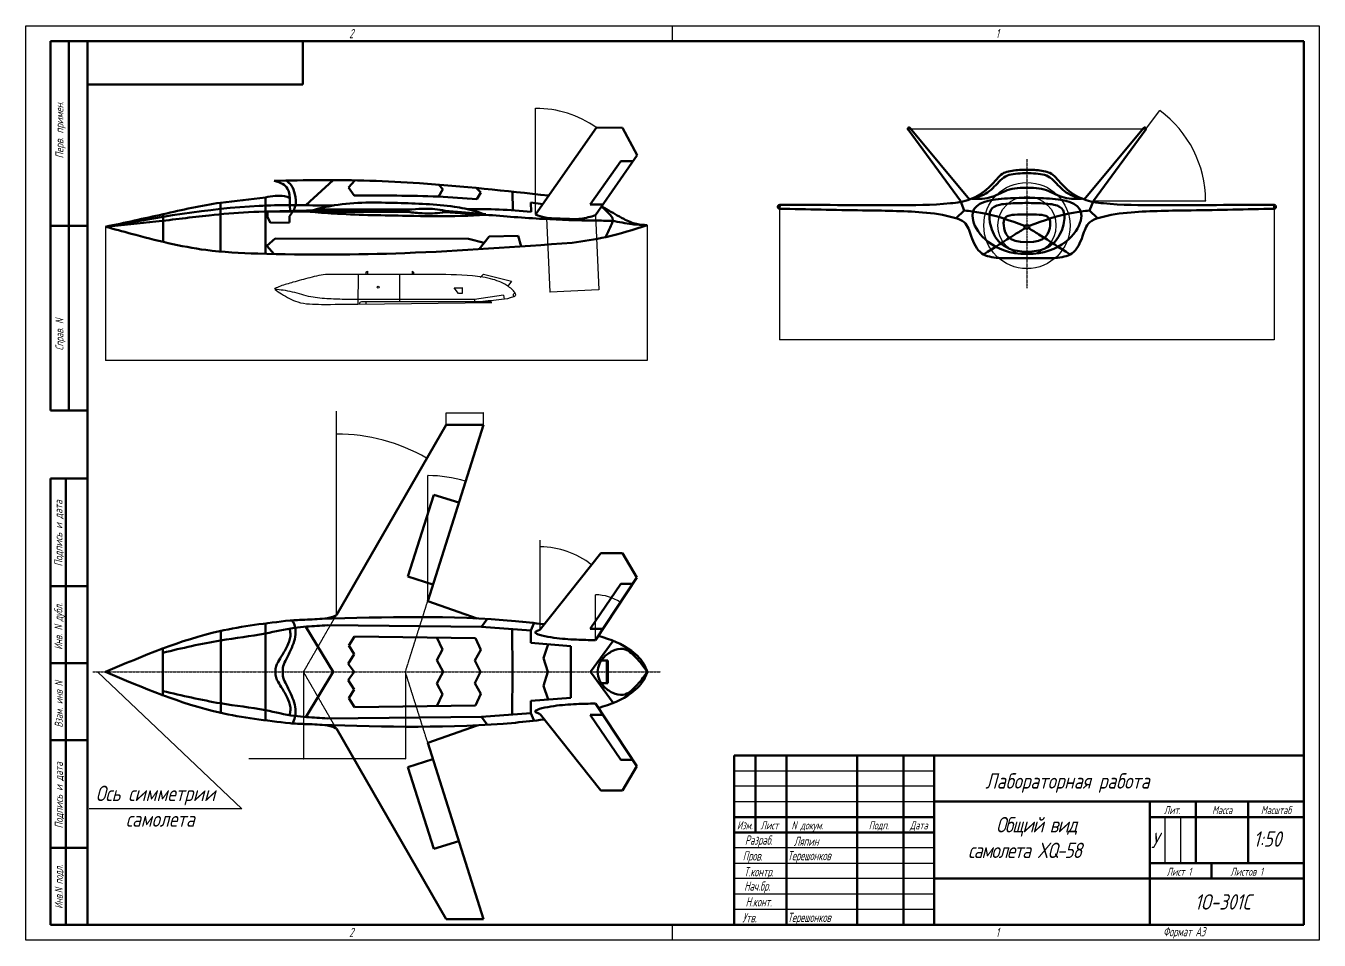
# Model space of a CAD drawing. Header units: millimetres. Extents: x 31085 to 182632, y 10507 to 87776.
# Drawn here: x 69736 to 90736, y 42020 to 56870 of the extents above; entities that cross this region are included whole.
import ezdxf
from ezdxf.enums import TextEntityAlignment as Align

# ---------------------------------------------------------------- set-up
doc = ezdxf.new("R2010")
doc.units = ezdxf.units.MM
doc.linetypes.add('CENTER', pattern=[2, 1.25, -0.25, 0.25, -0.25])
doc.linetypes.add('DASHED', pattern=[0.75, 0.5, -0.25])
for name, color, linetype, lineweight in [('_axes (Оси)', 6, 'CENTER', 30), ('_basic (Основной)', 4, 'Continuous', 60), ('_contour (Тонкий)', 7, 'Continuous', 30), ('_invisible (Невидимый)', 1, 'DASHED', 30), ('_remote (Тонкий)', 9, 'Continuous', 30), ('_text (Надписи)', 2, 'Continuous', 30)]:
    doc.layers.add(name, color=color, linetype=linetype, lineweight=lineweight)
doc.styles.add('ESKD', font='eskd.shx', dxfattribs={"oblique": 15, "height": 5})
doc.dimstyles.new('ESKD', dxfattribs={"dimtxt": 5, "dimasz": 5, "dimexe": 2, "dimexo": 0, "dimgap": 2, "dimtad": 1, "dimtoh": 1, "dimzin": 12, "dimdsep": 46, "dimtxsty": 'ESKD', "dimblk1": 'OPEN', "dimblk2": 'OPEN', "dimsah": 1, "dimcen": 5, "dimclrd": 256, "dimclre": 256, "dimclrt": 2, "dimadec": 0, "dimazin": 0, "dimtfac": 1, "dimtmove": 0, "dimatfit": 3, "dimldrblk": 'OPEN', "dimfxl": 1, "dimtolj": 1, "dimtzin": 12, "dimlwd": -1, "dimlwe": -1, "dimarcsym": 0})

# ---------------------------------------------------------------- blocks, each defined once
blk = doc.blocks.new('_OPEN')
at = {"color": 0, "linetype": 'ByBlock'}
for p, q in [((-1, 0.2), (0, 0)), ((0, 0), (-1, -0.2)), ((0, 0), (-1, 0))]:
    blk.add_line(p, q, dxfattribs=at)
blk = doc.blocks.new('*D44')
at = {"layer": '_contour (Тонкий)', "transparency": 16777216}
for p, q in [((84079, 55197), (84079, 55193)), ((84084, 55195), (87897, 55195)), ((87902, 55197), (87902, 55193))]:
    blk.add_line(p, q, dxfattribs=at)
at = {"layer": 'Defpoints', "color": 0, "transparency": 16777216}
for p in [(84079, 55197), (87902, 55197), (87902, 55195)]:
    blk.add_point(p, dxfattribs=at)
at = {"layer": '_contour (Тонкий)', "transparency": 16777216, "xscale": 5, "yscale": 5, "zscale": 5, "rotation": 180}
blk.add_blockref('_OPEN', (84079, 55195), dxfattribs=at)
at = {"layer": '_contour (Тонкий)', "transparency": 16777216, "xscale": 5, "yscale": 5, "zscale": 5}
blk.add_blockref('_OPEN', (87902, 55195), dxfattribs=at)
at = {"layer": '_contour (Тонкий)', "color": 2, "transparency": 16777216, "insert": (85991, 55200), "char_height": 5, "attachment_point": 5, "style": 'ESKD'}
blk.add_mtext('\\A1;3823.03', dxfattribs=at)
blk = doc.blocks.new('*D45')
at = {"layer": '_contour (Тонкий)', "transparency": 16777216}
for p, q in [((81976, 53900), (81976, 51772)), ((90005, 53900), (90005, 51772)), ((81981, 51774), (90000, 51774))]:
    blk.add_line(p, q, dxfattribs=at)
at = {"layer": 'Defpoints', "color": 0, "transparency": 16777216}
for p in [(81976, 53900), (90005, 53900), (90005, 51774)]:
    blk.add_point(p, dxfattribs=at)
at = {"layer": '_contour (Тонкий)', "transparency": 16777216, "xscale": 5, "yscale": 5, "zscale": 5, "rotation": 180}
blk.add_blockref('_OPEN', (81976, 51774), dxfattribs=at)
at = {"layer": '_contour (Тонкий)', "transparency": 16777216, "xscale": 5, "yscale": 5, "zscale": 5}
blk.add_blockref('_OPEN', (90005, 51774), dxfattribs=at)
at = {"layer": '_contour (Тонкий)', "color": 2, "transparency": 16777216, "insert": (85991, 51778), "char_height": 5, "attachment_point": 5, "style": 'ESKD'}
blk.add_mtext('\\A1;8029.48', dxfattribs=at)
blk = doc.blocks.new('*D46')
at = {"layer": '_contour (Тонкий)', "transparency": 16777216}
for p, q in [((71031, 53606), (71031, 51436)), ((79826, 53634), (79826, 51436)), ((71036, 51438), (79821, 51438))]:
    blk.add_line(p, q, dxfattribs=at)
at = {"layer": 'Defpoints', "color": 0, "transparency": 16777216}
for p in [(71031, 53606), (79826, 53634), (79826, 51438)]:
    blk.add_point(p, dxfattribs=at)
at = {"layer": '_contour (Тонкий)', "transparency": 16777216, "xscale": 5, "yscale": 5, "zscale": 5, "rotation": 180}
blk.add_blockref('_OPEN', (71031, 51438), dxfattribs=at)
at = {"layer": '_contour (Тонкий)', "transparency": 16777216, "xscale": 5, "yscale": 5, "zscale": 5}
blk.add_blockref('_OPEN', (79826, 51438), dxfattribs=at)
at = {"layer": '_contour (Тонкий)', "color": 2, "transparency": 16777216, "insert": (75428, 51442), "char_height": 5, "attachment_point": 5, "style": 'ESKD'}
blk.add_mtext('\\A1;8794.53', dxfattribs=at)
blk = doc.blocks.new('*D47')
at = {"layer": '_contour (Тонкий)', "transparency": 16777216}
for p, q in [((87919, 55184), (88149, 55497)), ((88289, 54026), (88894, 54026))]:
    blk.add_line(p, q, dxfattribs=at)
blk.add_arc((87070, 54026), 1822, 0.1572, 53.6037, dxfattribs=at)
at = {"layer": 'Defpoints', "color": 0, "transparency": 16777216}
for p in [(87919, 55184), (88804, 54586), (87070, 54026), (87070, 54026), (88289, 54026)]:
    blk.add_point(p, dxfattribs=at)
at = {"layer": '_contour (Тонкий)', "transparency": 16777216, "xscale": 5, "yscale": 5, "zscale": 5}
for p, rotation in [((88147, 55496), 143.6823355758106), ((88892, 54026), 270.0786079433288)]:
    blk.add_blockref('_OPEN', p, dxfattribs=dict(at, rotation=rotation))
at = {"layer": '_contour (Тонкий)', "color": 2, "transparency": 16777216, "insert": (88699, 54852), "char_height": 5, "attachment_point": 5, "rotation": 296.8805, "style": 'ESKD'}
blk.add_mtext('\\A1;54°', dxfattribs=at)
blk = doc.blocks.new('*D48')
at = {"layer": '_contour (Тонкий)', "transparency": 16777216}
blk.add_arc((74777, 47299), 2941, 60.1215, 89.9026, dxfattribs=at)
at = {"layer": 'Defpoints', "color": 0, "transparency": 16777216}
for p in [(74777, 50609), (76561, 50391), (75783, 50063), (74777, 47299), (74777, 47299)]:
    blk.add_point(p, dxfattribs=at)
at = {"layer": '_contour (Тонкий)', "transparency": 16777216, "xscale": 5, "yscale": 5, "zscale": 5}
for p, rotation in [((74777, 50240), 179.9512950941352), ((76247, 49847), 330.072762383453)]:
    blk.add_blockref('_OPEN', p, dxfattribs=dict(at, rotation=rotation))
at = {"layer": '_contour (Тонкий)', "color": 2, "transparency": 16777216, "insert": (75539, 50144), "char_height": 5, "attachment_point": 5, "rotation": 345.012, "style": 'ESKD'}
blk.add_mtext('\\A1;30°', dxfattribs=at)
blk = doc.blocks.new('*D49')
at = {"layer": '_contour (Тонкий)', "transparency": 16777216}
blk.add_arc((78085, 47065), 1342, 51.6523, 89.7865, dxfattribs=at)
at = {"layer": 'Defpoints', "color": 0, "transparency": 16777216}
for p in [(78085, 48518), (79071, 48303), (78667, 48275), (78085, 47065), (78085, 47065)]:
    blk.add_point(p, dxfattribs=at)
at = {"layer": '_contour (Тонкий)', "transparency": 16777216, "xscale": 5, "yscale": 5, "zscale": 5}
for p, rotation in [((78085, 48407), 179.8932635555602), ((78921, 48115), 321.5455274111061)]:
    blk.add_blockref('_OPEN', p, dxfattribs=dict(at, rotation=rotation))
at = {"layer": '_contour (Тонкий)', "color": 2, "transparency": 16777216, "insert": (78529, 48336), "char_height": 5, "attachment_point": 5, "rotation": 340.7194, "style": 'ESKD'}
blk.add_mtext('\\A1;39°', dxfattribs=at)
blk = doc.blocks.new('*D50')
at = {"layer": '_contour (Тонкий)', "transparency": 16777216}
blk.add_line((76262, 49372), (76262, 49567), dxfattribs=at)
blk.add_arc((76262, 47527), 2038, 72.6249, 89.8594, dxfattribs=at)
at = {"layer": 'Defpoints', "color": 0, "transparency": 16777216}
for p in [(77166, 50391), (76262, 49372), (76674, 49523), (76262, 47527), (76262, 47527)]:
    blk.add_point(p, dxfattribs=at)
at = {"layer": '_contour (Тонкий)', "transparency": 16777216, "xscale": 5, "yscale": 5, "zscale": 5}
for p, rotation in [((76262, 49565), 179.9297222049322), ((76875, 49471), 342.5546496753644)]:
    blk.add_blockref('_OPEN', p, dxfattribs=dict(at, rotation=rotation))
at = {"layer": '_contour (Тонкий)', "color": 2, "transparency": 16777216, "insert": (76573, 49546), "char_height": 5, "attachment_point": 5, "rotation": 351.2422, "style": 'ESKD'}
blk.add_mtext('\\A1;18°', dxfattribs=at)
blk = doc.blocks.new('*D51')
at = {"layer": '_contour (Тонкий)', "transparency": 16777216}
blk.add_line((78984, 47616), (78984, 47630), dxfattribs=at)
blk.add_arc((78984, 46891), 737, 56.7997, 89.6114, dxfattribs=at)
at = {"layer": 'Defpoints', "color": 0, "transparency": 16777216}
for p in [(79659, 47907), (78984, 47616), (79265, 47573), (78984, 46891), (78984, 46891)]:
    blk.add_point(p, dxfattribs=at)
at = {"layer": '_contour (Тонкий)', "transparency": 16777216, "xscale": 5, "yscale": 5, "zscale": 5}
for p, rotation in [((78984, 47628), 179.8057061249195), ((79392, 47505), 326.6053640578633)]:
    blk.add_blockref('_OPEN', p, dxfattribs=dict(at, rotation=rotation))
at = {"layer": '_contour (Тонкий)', "color": 2, "transparency": 16777216, "insert": (79199, 47601), "char_height": 5, "attachment_point": 5, "rotation": 343.2055, "style": 'ESKD'}
blk.add_mtext('\\A1;34°', dxfattribs=at)
blk = doc.blocks.new('*D52')
at = {"layer": '_contour (Тонкий)', "transparency": 16777216}
for p, q in [((78984, 53792), (79042, 52584)), ((78188, 53754), (78246, 52546)), ((78251, 52548), (79037, 52585))]:
    blk.add_line(p, q, dxfattribs=at)
at = {"layer": 'Defpoints', "color": 0, "transparency": 16777216}
for p in [(78984, 53792), (78188, 53754), (79042, 52586)]:
    blk.add_point(p, dxfattribs=at)
at = {"layer": '_contour (Тонкий)', "transparency": 16777216, "xscale": 5, "yscale": 5, "zscale": 5}
for p, rotation in [((78246, 52548), 182.7405263349253), ((79042, 52586), 2.740526334925297)]:
    blk.add_blockref('_OPEN', p, dxfattribs=dict(at, rotation=rotation))
at = {"layer": '_contour (Тонкий)', "color": 2, "transparency": 16777216, "insert": (78644, 52571), "char_height": 5, "attachment_point": 5, "rotation": 2.7405, "style": 'ESKD'}
blk.add_mtext('\\A1;797.05', dxfattribs=at)
blk = doc.blocks.new('*D53')
at = {"layer": '_contour (Тонкий)', "transparency": 16777216}
for p, q in [((74246, 46377), (74246, 44962)), ((75899, 46377), (75899, 44962)), ((74246, 44964), (73355, 44964)), ((75894, 44964), (74251, 44964))]:
    blk.add_line(p, q, dxfattribs=at)
at = {"layer": 'Defpoints', "color": 0, "transparency": 16777216}
for p in [(74246, 46377), (75899, 46377), (75899, 44964)]:
    blk.add_point(p, dxfattribs=at)
at = {"layer": '_contour (Тонкий)', "transparency": 16777216, "xscale": 5, "yscale": 5, "zscale": 5, "rotation": 180}
blk.add_blockref('_OPEN', (74246, 44964), dxfattribs=at)
at = {"layer": '_contour (Тонкий)', "transparency": 16777216, "xscale": 5, "yscale": 5, "zscale": 5}
blk.add_blockref('_OPEN', (75899, 44964), dxfattribs=at)
at = {"layer": '_contour (Тонкий)', "color": 2, "transparency": 16777216, "insert": (73363, 44970), "char_height": 5, "attachment_point": 5, "style": 'ESKD'}
blk.add_mtext('\\A1;Хуй', dxfattribs=at)
blk = doc.blocks.new('*D54')
at = {"layer": '_contour (Тонкий)', "transparency": 16777216}
for p, q in [((76561, 50391), (76561, 50584)), ((76566, 50582), (77161, 50582)), ((77166, 50391), (77166, 50584))]:
    blk.add_line(p, q, dxfattribs=at)
at = {"layer": 'Defpoints', "color": 0, "transparency": 16777216}
for p in [(77166, 50582), (76561, 50391), (77166, 50391)]:
    blk.add_point(p, dxfattribs=at)
at = {"layer": '_contour (Тонкий)', "transparency": 16777216, "xscale": 5, "yscale": 5, "zscale": 5, "rotation": 180}
blk.add_blockref('_OPEN', (76561, 50582), dxfattribs=at)
at = {"layer": '_contour (Тонкий)', "transparency": 16777216, "xscale": 5, "yscale": 5, "zscale": 5}
blk.add_blockref('_OPEN', (77166, 50582), dxfattribs=at)
at = {"layer": '_contour (Тонкий)', "color": 2, "transparency": 16777216, "insert": (76864, 50587), "char_height": 5, "attachment_point": 5, "style": 'ESKD'}
blk.add_mtext('\\A1;604.84', dxfattribs=at)
blk = doc.blocks.new('*D55')
at = {"layer": '_contour (Тонкий)', "transparency": 16777216}
blk.add_line((78009, 55524), (78009, 55532), dxfattribs=at)
blk.add_arc((78009, 53804), 1726, 55.0671, 89.834, dxfattribs=at)
at = {"layer": 'Defpoints', "color": 0, "transparency": 16777216}
for p in [(78009, 55524), (78695, 55388), (79003, 55219), (78009, 53804), (78009, 53804)]:
    blk.add_point(p, dxfattribs=at)
at = {"layer": '_contour (Тонкий)', "transparency": 16777216, "xscale": 5, "yscale": 5, "zscale": 5}
for p, rotation in [((78009, 55530), 179.9170236007296), ((79002, 55217), 324.984151972814)]:
    blk.add_blockref('_OPEN', p, dxfattribs=dict(at, rotation=rotation))
at = {"layer": '_contour (Тонкий)', "color": 2, "transparency": 16777216, "insert": (78531, 55454), "char_height": 5, "attachment_point": 5, "rotation": 342.4506, "style": 'ESKD'}
blk.add_mtext('\\A1;35°', dxfattribs=at)

msp = doc.modelspace()

# ---------------------------------------------------------------- linework, layer by layer
at = {"layer": '_axes (Оси)', "ltscale": 10, "transparency": 33554687}
for p, q in [((85990.733, 54707.024), (85990.733, 52611.381)), ((70825.658, 46376.945), (80042.272, 46376.945))]:
    msp.add_line(p, q, dxfattribs=at)
at = {"layer": '_basic (Основной)', "transparency": 33554687}
for p, q in [((70136.002, 56619.614), (70736.002, 56619.614)), ((70136.002, 50619.614), (70136.002, 56619.614)), ((70436.002, 56619.614), (70436.002, 50619.614)), ((70736.002, 42269.614), (70736.002, 56619.614)), ((70736.002, 56619.614), (90486.002, 56619.614)), ((74236.002, 55919.614), (74236.002, 56619.614)), ((90486.002, 56619.614), (90486.002, 42269.614)), ((70736.002, 55919.614), (74236.002, 55919.614)), ((79003.468, 55218.688), (78009.362, 53804.156)), ((79003.468, 55218.688), (79426.397, 55214.503)), ((79426.397, 55214.503), (79660.898, 54770.89)), ((84062.219, 55184.31), (84911.338, 54025.792)), ((85058.922, 54049.791), (84095.125, 55210.597)), ((86922.544, 54049.791), (87886.341, 55210.597)), ((87919.248, 55184.31), (87070.128, 54025.792)), ((79397.415, 54673.12), (78897.509, 53967.316)), ((79660.898, 54770.89), (78984.201, 53792.449)), ((79397.415, 54673.12), (79593.187, 54673.12)), ((74284.42, 53956.173), (74723.732, 54365.517)), ((74974.295, 54243.249), (75079.902, 54360.51)), ((75069.54, 54113.579), (74974.295, 54243.249)), ((76437.924, 54095.142), (76504.261, 54215.674)), ((76504.261, 54215.674), (76441.537, 54289.417)), ((77122.89, 54164.346), (77051.399, 54235.789)), ((72897.337, 53995.591), (72897.337, 53203.453)), ((73627.3, 54084.287), (73627.3, 53166.653)), ((77058.898, 54055.371), (77122.89, 54164.346)), ((77638.204, 54176.27), (77642.987, 53873.523)), ((77941.162, 53851.082), (77932.994, 53998.57)), ((77932.994, 53998.57), (78128.096, 53973.104)), ((84973.672, 53870.538), (84911.338, 54025.792)), ((87007.795, 53870.538), (87070.128, 54025.792)), ((71963.648, 53809.955), (71963.648, 53361.291)), ((74353.228, 53846.36), (73627.3, 53853.468)), ((73661.261, 53764.388), (73662.13, 53853.127)), ((73708.517, 53669.94), (73661.261, 53764.388)), ((74017.706, 53678.035), (74017.933, 53779.767)), ((74023.98, 53958.798), (74026.177, 53861.462)), ((75947.222, 53846.36), (74353.228, 53846.36)), ((74378.672, 53871.325), (74381.224, 53846.36)), ((75947.222, 53885.065), (74431.005, 53885.065)), ((75947.222, 53885.065), (75947.222, 53846.36)), ((76546.93, 53867.137), (76545.513, 53846.093)), ((76546.608, 53846.019), (77195.796, 53802.304)), ((76546.93, 53867.137), (77207.521, 53813.314)), ((78897.509, 53967.316), (79106.009, 53968.706)), ((81975.995, 53900.175), (81976.875, 53960.819)), ((84842.975, 53744.348), (84973.672, 53870.538)), ((87138.491, 53744.348), (87007.795, 53870.538)), ((90005.471, 53900.175), (90004.591, 53960.819)), ((70136.002, 53619.614), (70736.002, 53619.614)), ((73708.517, 53669.94), (74017.706, 53678.035)), ((73781.697, 53417.113), (73649.05, 53297.17)), ((73781.697, 53417.113), (76923.091, 53412.096)), ((76923.091, 53412.096), (77177.973, 53344.44)), ((77097.468, 53241.145), (77258.478, 53447.735)), ((77258.478, 53447.735), (77728.067, 53456.982)), ((77728.067, 53456.982), (77778.486, 53286.445)), ((73649.05, 53297.17), (73770.483, 53162.875)), ((70136.002, 50619.614), (70736.002, 50619.614)), ((74777.414, 47298.933), (76561.144, 50391.441)), ((77165.988, 50391.441), (76261.954, 47526.937)), ((76561.144, 50391.441), (77165.988, 50391.441)), ((70736.002, 49519.614), (70136.002, 49519.614)), ((70136.002, 42269.614), (70136.002, 49519.614)), ((70386.002, 49519.614), (70386.002, 42269.614)), ((75940.355, 47924.26), (76359.913, 49253.662)), ((76359.913, 49253.662), (76766.418, 49125.369)), ((78084.867, 47065.348), (79071.377, 48302.846)), ((79071.377, 48302.846), (79426.397, 48302.846)), ((79426.397, 48302.846), (79658.882, 47907.096)), ((75940.355, 47924.26), (76346.86, 47795.968)), ((79658.882, 47907.096), (78984.201, 46891.195)), ((70136.002, 47769.614), (70736.002, 47769.614)), ((78897.509, 47074.607), (79397.415, 47808.176)), ((79593.187, 47808.176), (79397.415, 47808.176)), ((76261.954, 47526.937), (77061.648, 47245.691)), ((73629.794, 47169.394), (73629.794, 46376.945)), ((74283.036, 47110.354), (74723.732, 46376.945)), ((77132.43, 47107.714), (74631.863, 47132.963)), ((77220.651, 47225.996), (77132.43, 47107.714)), ((77132.43, 47107.714), (77936.817, 47049.705)), ((77634.904, 47071.477), (77637.414, 46376.945)), ((77936.817, 47049.705), (77984.683, 47161.468)), ((77936.817, 47049.705), (77937.12, 46847.628)), ((79106.009, 47074.607), (78897.509, 47074.607)), ((72900.555, 47031.342), (72900.555, 46376.945)), ((75073.7, 46951.269), (74977.689, 46806.17)), ((75073.7, 46951.269), (77038.13, 46925.403)), ((76409.348, 46933.682), (76503.59, 46741.223)), ((77038.13, 46925.403), (77123.654, 46734.031)), ((77937.12, 46847.628), (78586.912, 46796.365)), ((79273.594, 46880.496), (78906.174, 46376.945)), ((71961.338, 46770.104), (71961.338, 46376.945)), ((75068.008, 46662.769), (74966.851, 46509.727)), ((74977.689, 46806.17), (75068.008, 46662.769)), ((76503.59, 46741.223), (76409.869, 46564.56)), ((77123.654, 46734.031), (77023.875, 46561.676)), ((78142.034, 46602.105), (78219.187, 46825.375)), ((78586.912, 46796.365), (78586.912, 46376.945)), ((70736.002, 46519.614), (70136.002, 46519.614)), ((74966.851, 46509.727), (75069.073, 46376.945)), ((76409.869, 46564.56), (76509.862, 46376.945)), ((76409.869, 46564.56), (76509.862, 46376.945)), ((77023.875, 46561.676), (77116.923, 46376.945)), ((77023.875, 46561.676), (77116.923, 46376.945)), ((78142.034, 46602.105), (78213.19, 46376.945)), ((79185.291, 46561.987), (79080.758, 46562.595)), ((79171.683, 46562.066), (79170.606, 46376.945)), ((79185.291, 46561.987), (79185.291, 46376.945)), ((71961.338, 45983.786), (71961.338, 46376.945)), ((72900.555, 45722.548), (72900.555, 46376.945)), ((73629.794, 45584.496), (73629.794, 46376.945)), ((74283.036, 45643.536), (74723.732, 46376.945)), ((74966.851, 46244.163), (75069.073, 46376.945)), ((75068.008, 46091.121), (74966.851, 46244.163)), ((76409.869, 46189.33), (76509.862, 46376.945)), ((76409.869, 46189.33), (76509.862, 46376.945)), ((77023.875, 46192.214), (77116.923, 46376.945)), ((77023.875, 46192.214), (77116.923, 46376.945)), ((77634.904, 45682.413), (77637.414, 46376.945)), ((78142.034, 46151.785), (78213.19, 46376.945)), ((78586.912, 45957.525), (78586.912, 46376.945)), ((79273.594, 45873.394), (78906.174, 46376.945)), ((79171.683, 46191.824), (79170.606, 46376.945)), ((79185.291, 46191.903), (79185.291, 46376.945)), ((74977.689, 45947.72), (75068.008, 46091.121)), ((76409.348, 45820.208), (76503.59, 46012.667)), ((76503.59, 46012.667), (76409.869, 46189.33)), ((77123.654, 46019.859), (77023.875, 46192.214)), ((77038.13, 45828.487), (77123.654, 46019.859)), ((78142.034, 46151.785), (78219.187, 45928.515)), ((79185.291, 46191.903), (79080.758, 46191.295)), ((75073.7, 45802.621), (74977.689, 45947.72)), ((75073.7, 45802.621), (77038.13, 45828.487)), ((77936.817, 45704.185), (77937.12, 45906.262)), ((77937.12, 45906.262), (78586.912, 45957.525)), ((79658.882, 44846.794), (78984.201, 45862.695)), ((77132.43, 45646.176), (74631.863, 45620.927)), ((77132.43, 45646.176), (77936.817, 45704.185)), ((77220.651, 45527.894), (77132.43, 45646.176)), ((77936.817, 45704.185), (77984.683, 45592.422)), ((78084.867, 45688.542), (79071.377, 44451.045)), ((79106.009, 45679.283), (78897.509, 45679.283)), ((78897.509, 45679.283), (79397.415, 44945.714)), ((74777.414, 45454.957), (76561.144, 42362.449)), ((76261.954, 45226.953), (77061.648, 45508.199)), ((70136.002, 45269.614), (70736.002, 45269.614)), ((77165.988, 42362.449), (76261.954, 45226.953)), ((75940.355, 44829.63), (76346.86, 44957.922)), ((79593.187, 44945.714), (79397.415, 44945.714)), ((84486.002, 42269.614), (84486.002, 45019.614)), ((75940.355, 44829.63), (76359.913, 43500.228)), ((79426.397, 44451.045), (79658.882, 44846.794)), ((79071.377, 44451.045), (79426.397, 44451.045)), ((70736.002, 43519.614), (70136.002, 43519.614)), ((76359.913, 43500.228), (76766.418, 43628.521)), ((70136.002, 42269.614), (70736.002, 42269.614)), ((90486.002, 42269.614), (70736.002, 42269.614)), ((76561.144, 42362.449), (77165.988, 42362.449))]:
    msp.add_line(p, q, dxfattribs=at)
at = {"layer": '_basic (Основной)', "linetype": 'Continuous', "transparency": 33554687}
for p, q in [((81236.002, 45019.614), (90486.002, 45019.614)), ((81236.002, 42269.614), (81236.002, 45019.614)), ((81586.002, 43769.614), (81586.002, 45019.614)), ((82086.002, 45019.614), (82086.002, 42269.614)), ((83236.002, 42269.614), (83236.002, 45019.614)), ((83986.002, 45019.614), (83986.002, 42269.614)), ((90486.002, 44269.614), (84486.002, 44269.614)), ((87986.002, 44269.614), (87986.002, 42269.614)), ((88736.002, 44269.614), (88736.002, 43269.614)), ((89586.002, 43269.614), (89586.002, 44269.614)), ((84486.002, 44019.614), (81236.002, 44019.614)), ((87986.002, 44019.614), (90486.002, 44019.614)), ((81236.002, 43769.614), (84486.002, 43769.614)), ((90486.002, 43269.614), (87986.002, 43269.614)), ((88986.002, 43019.614), (88986.002, 43269.614)), ((84486.002, 43019.614), (90486.002, 43019.614))]:
    msp.add_line(p, q, dxfattribs=at)
at = {"layer": '_basic (Основной)', "transparency": 33554687}
for centre, radius, start, end in [((84079.218, 55196.769), 21.077, 41.000324, 225.0837598), ((87902.248, 55196.769), 21.077, 314.9162402, 138.999676), ((76952.481, 42706.332), 11188.519, 84.9304096, 90.2579155), ((81976.435, 53930.497), 30.325, 89.1684544, 269.1684544), ((90005.031, 53930.497), 30.325, 270.8315456, 90.8315456)]:
    msp.add_arc(centre, radius, start, end, dxfattribs=at)
for points in [[(81976.875, 53960.819), (83849.939, 53958.308), (84748.57, 53987.804), (85068.745, 54052.317), (85370.297, 54242.568), (85500.522, 54380.972), (85593.536, 54467.738), (85690.683, 54504.92), (85928.384, 54531.774), (85990.733, 54531.774)], [(90004.591, 53960.819), (88131.528, 53958.308), (87232.896, 53987.804), (86912.721, 54052.317), (86611.169, 54242.568), (86480.945, 54380.972), (86387.93, 54467.738), (86290.784, 54504.92), (86053.082, 54531.774), (85990.733, 54531.774)], [(74023.98, 53958.798), (74020.247, 54076.935), (74003.844, 54177.044), (73952.731, 54266.819), (73845.858, 54328.732), (73769.962, 54351.95)], [(71031.105, 53606.452), (71965.732, 53810.423), (72896.684, 53995.501), (73627.617, 54084.338), (73933.819, 54101.612), (74020.247, 54076.935)], [(75069.54, 54113.579), (75757.383, 54111.761), (76432.487, 54095.394), (77058.898, 54055.371)], [(71031.105, 53606.452), (71846.252, 53690.442), (72711.334, 53791.43), (73351.287, 53843.681), (74027.931, 53861.502), (74378.672, 53871.325)], [(77195.796, 53802.304), (76814.704, 53782.676), (75922.764, 53784.857), (74795.038, 53817.67), (74381.224, 53846.36)], [(75946.632, 53846.369), (76172.74, 53826.225), (76500.195, 53838.701), (76546.608, 53846.019)], [(75947.222, 53885.065), (76173.839, 53898.311), (76500.761, 53875.866), (76546.93, 53867.137)], [(79259.435, 53705.098), (78973.333, 53706.218), (78137.739, 53733.541), (77195.796, 53802.304)], [(78984.201, 53792.449), (78750.363, 53737.471), (78449.422, 53737.266), (78165.788, 53758.524), (78009.362, 53804.156)], [(71031.105, 53606.452), (71445.26, 53494.232), (72659.314, 53229.254), (73500.579, 53170.551), (75890.287, 53179.42), (78608.531, 53346.393)], [(78608.531, 53346.393), (79154.615, 53439.041), (79825.633, 53633.58)], [(79825.633, 53633.58), (79580.298, 53648.844), (79259.435, 53705.098)], [(71031.105, 46376.945), (72880.621, 47037.798), (74025.554, 47211.614)], [(74631.863, 47132.963), (74293.764, 47111.192), (74100.444, 47091.847), (73625.428, 47000.649), (72897.561, 46887.241), (71961.338, 46688.265)], [(74014.385, 47078.702), (74033.137, 46997.759), (73994.951, 46829.673), (73901.731, 46653.871), (73831.816, 46537.268), (73799.812, 46468.833), (73790.585, 46376.945)], [(74060.658, 47216.267), (74105.852, 47114.196), (74116.571, 47019.446), (74037.963, 46735.193), (73952.209, 46554.631), (73907.545, 46440.216), (73907.545, 46376.945)], [(78084.867, 47065.348), (78071.189, 47058.243), (78054.493, 47049.294)], [(71031.105, 46376.945), (72880.621, 45716.093), (74025.554, 45542.276)], [(74014.385, 45675.188), (74033.137, 45756.131), (73994.951, 45924.218), (73901.731, 46100.019), (73831.816, 46216.622), (73799.812, 46285.058), (73790.585, 46376.945)], [(74060.658, 45537.623), (74105.852, 45639.695), (74116.571, 45734.444), (74037.963, 46018.697), (73952.209, 46199.259), (73907.545, 46313.674), (73907.545, 46376.945)], [(74631.863, 45620.927), (74293.764, 45642.698), (74100.444, 45662.043), (73625.428, 45753.241), (72897.561, 45866.649), (71961.338, 46065.626)], [(78084.867, 45688.542), (78071.189, 45695.647), (78054.493, 45704.596)]]:
    msp.add_spline(points, degree=3, dxfattribs=at)
for points, knots in [([(85990.733, 54475.394), (85967.167, 54475.368), (85892.937, 54474.652), (85777.131, 54464.396), (85635.659, 54435.272), (85500.85, 54301.988), (85364.174, 54148.52), (85215.659, 54098.757), (85159.361, 54079.894)], [36.976944751, 36.976944751, 36.976944751, 36.976944751, 107.604090007, 259.685442457, 388.049267775, 527.446786637, 815.213251665, 990.89447811, 990.89447811, 990.89447811, 990.89447811]), ([(85990.733, 54475.394), (86014.3, 54475.368), (86088.529, 54474.652), (86204.335, 54464.396), (86345.808, 54435.272), (86480.616, 54301.988), (86617.293, 54148.52), (86765.808, 54098.757), (86822.106, 54079.894)], [36.976944751, 36.976944751, 36.976944751, 36.976944751, 107.604090007, 259.685442457, 388.049267775, 527.446786637, 815.213251665, 990.89447811, 990.89447811, 990.89447811, 990.89447811]), ([(73769.962, 54351.95), (74019.274, 54358.092), (74804.932, 54377.447), (76294.582, 54322.987), (77527.101, 54189.317), (78226.081, 54112.529)], [0, 0, 0, 0, 748.119392923, 2357.552730237, 4466.628899364, 4466.628899364, 4466.628899364, 4466.628899364]), ([(73962.92, 54356.621), (73993.806, 54334.706), (74065.428, 54278.737), (74108.469, 54127.06), (74135.834, 53940.695), (74057.806, 53834.191), (74017.933, 53779.767)], [25.70178847, 25.70178847, 25.70178847, 25.70178847, 136.420123039, 295.244475205, 481.044458009, 675.209633376, 675.209633376, 675.209633376, 675.209633376]), ([(85990.733, 54239.656), (85954.331, 54239.661), (85860.038, 54238.39), (85659.914, 54219.199), (85427.37, 54060.047), (85213.637, 54057.595), (85104.146, 54061.036)], [80.106941564, 80.106941564, 80.106941564, 80.106941564, 189.416587967, 362.848596, 674.975691064, 995.567736158, 995.567736158, 995.567736158, 995.567736158]), ([(85990.733, 54239.656), (86027.135, 54239.661), (86121.429, 54238.39), (86321.552, 54219.199), (86554.096, 54060.047), (86767.83, 54057.595), (86877.32, 54061.036)], [80.106941564, 80.106941564, 80.106941564, 80.106941564, 189.416587967, 362.848596, 674.975691064, 995.567736158, 995.567736158, 995.567736158, 995.567736158]), ([(77195.796, 53802.304), (77141.535, 53822.834), (76979.692, 53884.071), (76502.751, 53970.959), (75739.346, 53994.291), (74954.351, 54015.075), (74500.39, 53903.687), (74378.672, 53871.325)], [0, 0, 0, 0, 173.858737223, 518.567479477, 1445.436818752, 2470.037460494, 2846.922905419, 2846.922905419, 2846.922905419, 2846.922905419]), ([(85990.733, 54076.194), (85934.548, 54075.76), (85751.866, 54072.594), (85313.94, 54052.51), (84899.355, 53836.096), (85440.017, 53164.324), (85990.733, 53164.324)], [111.609978254, 111.609978254, 111.609978254, 111.609978254, 189.416587967, 362.848596, 674.975691064, 983.234461237, 983.234461237, 983.234461237, 983.234461237]), ([(85990.733, 53993.049), (85944.443, 53992.692), (85793.937, 53990.083), (85433.142, 53973.537), (85310.215, 53786.749), (85537.013, 53201.983), (85990.733, 53199.956)], [111.609978254, 111.609978254, 111.609978254, 111.609978254, 189.416587967, 362.848596, 674.975691064, 983.234461237, 983.234461237, 983.234461237, 983.234461237]), ([(85990.733, 54076.194), (86046.919, 54075.76), (86229.6, 54072.594), (86667.526, 54052.51), (87082.111, 53836.096), (86541.449, 53164.324), (85990.733, 53164.324)], [111.609978254, 111.609978254, 111.609978254, 111.609978254, 189.416587967, 362.848596, 674.975691064, 983.234461237, 983.234461237, 983.234461237, 983.234461237]), ([(85990.733, 53993.049), (86037.023, 53992.692), (86187.529, 53990.083), (86548.324, 53973.537), (86671.251, 53786.749), (86444.453, 53201.983), (85990.733, 53199.956)], [111.609978254, 111.609978254, 111.609978254, 111.609978254, 189.416587967, 362.848596, 674.975691064, 983.234461237, 983.234461237, 983.234461237, 983.234461237]), ([(74732.708, 53952.359), (74662.628, 53952.206), (74426.374, 53952.422), (74023.422, 53963.205), (72851.25, 53932.531), (71858.85, 53754.742), (71031.105, 53606.452)], [142.757916517, 142.757916517, 142.757916517, 142.757916517, 352.993600907, 851.526729795, 1351.93664087, 3867.57988983, 3867.57988983, 3867.57988983, 3867.57988983]), ([(79825.633, 53633.58), (79767.078, 53636.401), (79633.452, 53642.838), (79413.373, 53745.854), (79230.067, 53853.166), (79109.755, 53922.863), (79084.332, 53937.228)], [0, 0, 0, 0, 174.455485627, 398.120441842, 716.04695081, 815.123087414, 815.123087414, 815.123087414, 815.123087414]), ([(79084.332, 53937.228), (79106.645, 53916.6), (79158.796, 53869.897), (79217.586, 53806.018), (79285.423, 53727.688), (79221.89, 53591.324), (79175.971, 53495.476), (79148.184, 53437.619)], [0, 0, 0, 0, 102.083623991, 208.914953559, 266.67304814, 393.705605478, 595.116303675, 595.116303675, 595.116303675, 595.116303675]), ([(81975.995, 53900.175), (82423.712, 53889.545), (83196.461, 53871.37), (84153.024, 53864.338), (84697.019, 53797.314), (85014.505, 53685.451), (85087.976, 53426.018), (85214.545, 53142.561), (85521.259, 53093.156), (85763.312, 53097.595), (85918.097, 53093.402), (85990.733, 53094.573), (86063.312, 53094.256), (86218.126, 53097.596), (86460.207, 53093.156), (86766.922, 53142.561), (86893.491, 53426.018), (86966.961, 53685.451), (87284.448, 53797.314), (87828.443, 53864.338), (88785.005, 53871.37), (89557.754, 53889.545), (90005.471, 53900.175)], [0, 0, 0, 0, 1346.015477828, 2322.882346943, 2847.716865321, 3018.600006332, 3272.979385918, 3601.871796579, 3879.521426727, 4125.452174376, 4342.546900463, 4342.546900463, 4342.546900463, 4559.728329954, 4805.659077603, 5083.308707751, 5412.201118412, 5666.580497998, 5837.463639009, 6362.298157387, 7339.165026502, 8685.18050433, 8685.18050433, 8685.18050433, 8685.18050433]), ([(84973.672, 53870.538), (85063.288, 53860.614), (85399.726, 53823.358), (85719.065, 53709.305), (85951.91, 53619.204)], [0, 0, 0, 0, 269.943519845, 1013.422496183, 1013.422496183, 1013.422496183, 1013.422496183]), ([(85990.733, 53807.626), (85954.331, 53807.631), (85860.038, 53806.36), (85646.098, 53796.549), (85575.994, 53690.026), (85676.248, 53340.152), (85990.733, 53358.962)], [80.106941564, 80.106941564, 80.106941564, 80.106941564, 189.416587967, 362.848596, 674.975691064, 995.567736158, 995.567736158, 995.567736158, 995.567736158]), ([(85990.733, 53807.626), (86027.135, 53807.631), (86121.429, 53806.36), (86335.369, 53796.549), (86405.473, 53690.026), (86305.219, 53340.152), (85990.733, 53358.962)], [80.106941564, 80.106941564, 80.106941564, 80.106941564, 189.416587967, 362.848596, 674.975691064, 995.567736158, 995.567736158, 995.567736158, 995.567736158]), ([(87007.795, 53870.538), (86918.178, 53860.614), (86581.74, 53823.358), (86262.402, 53709.305), (86029.556, 53619.204)], [0, 0, 0, 0, 269.943519845, 1013.422496183, 1013.422496183, 1013.422496183, 1013.422496183]), ([(85960.962, 53584.481), (85908.603, 53550.455), (85654.92, 53396.221), (85463.333, 53264.055), (85287.207, 53157.386)], [35.012744047, 35.012744047, 35.012744047, 35.012744047, 215.891954686, 833.471019231, 833.471019231, 833.471019231, 833.471019231]), ([(85990.733, 53626.045), (85986.812, 53626.045), (85976.655, 53625.908), (85953.609, 53624.851), (85946.057, 53613.377), (85956.856, 53575.688), (85990.733, 53577.714)], [80.106941564, 80.106941564, 80.106941564, 80.106941564, 189.416587967, 362.848596, 674.975691064, 995.567736158, 995.567736158, 995.567736158, 995.567736158]), ([(85990.733, 53626.045), (85994.654, 53626.045), (86004.812, 53625.908), (86027.858, 53624.851), (86035.409, 53613.377), (86024.61, 53575.688), (85990.733, 53577.714)], [80.106941564, 80.106941564, 80.106941564, 80.106941564, 189.416587967, 362.848596, 674.975691064, 995.567736158, 995.567736158, 995.567736158, 995.567736158]), ([(86020.504, 53584.481), (86072.863, 53550.455), (86326.547, 53396.221), (86518.134, 53264.055), (86694.26, 53157.386)], [35.012744047, 35.012744047, 35.012744047, 35.012744047, 215.891954686, 833.471019231, 833.471019231, 833.471019231, 833.471019231]), ([(74025.554, 47211.614), (74106.488, 47216.184), (74294.727, 47226.815), (74537.901, 47232.319), (74717.367, 47262.222), (74771.967, 47295.341), (74777.414, 47298.933)], [0, 0, 0, 0, 242.506632316, 564.029305073, 741.832663443, 762.068111937, 762.068111937, 762.068111937, 762.068111937]), ([(74517.225, 47236.718), (75575.771, 47268.103), (76789.727, 47304.095), (77993.057, 47170.66), (78146.566, 47149.222)], [0, 0, 0, 0, 3167.74971233, 3632.819444501, 3632.819444501, 3632.819444501, 3632.819444501]), ([(78984.201, 46891.195), (78880.716, 46893.288), (78655.537, 46898.241), (78368.468, 46919.028), (78147.06, 46959.172), (78053.623, 46982.374), (77990.364, 47024.083), (78029.719, 47039.554), (78054.493, 47049.294)], [26.034475922, 26.034475922, 26.034475922, 26.034475922, 335.81796329, 700.487912904, 899.615498817, 986.530628985, 1019.35430406, 1075.126801265, 1075.126801265, 1075.126801265, 1075.126801265]), ([(79032.613, 46964.091), (79233.826, 46903.04), (79519.169, 46794.771), (79764.439, 46544.099), (79817.928, 46409.985), (79831.105, 46376.945)], [4552.449471166, 4552.449471166, 4552.449471166, 4552.449471166, 5128.979665427, 5454.53859542, 5560.961746954, 5560.961746954, 5560.961746954, 5560.961746954]), ([(79828.062, 46376.945), (79820.07, 46387.285), (79789.338, 46427.354), (79730.6, 46511.254), (79622.319, 46636.279), (79465.687, 46780.141), (79250.967, 46724.834), (79124.491, 46626.572), (79037.998, 46504.397), (79023.831, 46422.502), (79015.95, 46376.945)], [19.16822757, 19.16822757, 19.16822757, 19.16822757, 58.391706828, 170.661358866, 324.570829734, 565.594487923, 740.639192574, 933.730174367, 1042.899736547, 1179.767628118, 1179.767628118, 1179.767628118, 1179.767628118]), ([(79828.062, 46376.945), (79820.07, 46366.605), (79789.338, 46326.536), (79730.6, 46242.636), (79622.319, 46117.611), (79465.687, 45973.749), (79250.967, 46029.056), (79124.491, 46127.318), (79037.998, 46249.493), (79023.831, 46331.388), (79015.95, 46376.945)], [19.16822757, 19.16822757, 19.16822757, 19.16822757, 58.391706828, 170.661358866, 324.570829734, 565.594487923, 740.639192574, 933.730174367, 1042.899736547, 1179.767628118, 1179.767628118, 1179.767628118, 1179.767628118]), ([(79032.613, 45789.799), (79233.826, 45850.85), (79519.169, 45959.119), (79764.439, 46209.791), (79817.928, 46343.905), (79831.105, 46376.945)], [4552.449471166, 4552.449471166, 4552.449471166, 4552.449471166, 5128.979665427, 5454.53859542, 5560.961746954, 5560.961746954, 5560.961746954, 5560.961746954]), ([(78984.201, 45862.695), (78880.716, 45860.602), (78655.537, 45855.649), (78368.468, 45834.862), (78147.06, 45794.719), (78053.623, 45771.516), (77990.364, 45729.807), (78029.719, 45714.336), (78054.493, 45704.596)], [26.034475922, 26.034475922, 26.034475922, 26.034475922, 335.81796329, 700.487912904, 899.615498817, 986.530628985, 1019.35430406, 1075.126801265, 1075.126801265, 1075.126801265, 1075.126801265]), ([(74517.225, 45517.172), (75575.771, 45485.787), (76789.727, 45449.795), (77993.057, 45583.23), (78146.566, 45604.668)], [0, 0, 0, 0, 3167.74971233, 3632.819444501, 3632.819444501, 3632.819444501, 3632.819444501]), ([(74025.554, 45542.276), (74106.488, 45537.706), (74294.727, 45527.075), (74537.901, 45521.572), (74717.367, 45491.668), (74771.967, 45458.549), (74777.414, 45454.957)], [0, 0, 0, 0, 242.506632316, 564.029305073, 741.832663443, 762.068111937, 762.068111937, 762.068111937, 762.068111937])]:
    msp.add_open_spline(points, degree=3, knots=knots, dxfattribs=at)
at = {"layer": '_contour (Тонкий)', "transparency": 33554687}
for p, q in [((69736.002, 42019.614), (69736.002, 56869.614)), ((69736.002, 56869.614), (90736.002, 56869.614)), ((80236.002, 56619.614), (80236.002, 56869.614)), ((90736.002, 56869.614), (90736.002, 42019.614)), ((78009.362, 53804.156), (78009.362, 55523.691)), ((87070.128, 54025.792), (88289.063, 54025.792)), ((76299.442, 52831.677), (74811.877, 52831.677)), ((75129.345, 52831.677), (75124.938, 52350.37)), ((75254.144, 52868.999), (75285.899, 52884.498)), ((75254.144, 52868.999), (75254.144, 52831.677)), ((75285.899, 52884.498), (75285.899, 52831.677)), ((75803.136, 52831.677), (75803.136, 52388.907)), ((76006.385, 52885.679), (76006.385, 52831.677)), ((76006.385, 52885.679), (76031.406, 52866.556)), ((76031.406, 52866.556), (76031.406, 52831.677)), ((77111.648, 52781.418), (77165.895, 52837.76)), ((77165.895, 52837.76), (77619.017, 52724.014)), ((77619.017, 52724.014), (77563.846, 52641.68)), ((73781.546, 52587.999), (73777.547, 52603.101)), ((76759.356, 52524.486), (76690.974, 52614.116)), ((76690.974, 52614.116), (76823.255, 52614.116)), ((76823.255, 52524.486), (76759.356, 52524.486)), ((76823.255, 52617.477), (76823.255, 52524.486)), ((75124.938, 52350.37), (77302.935, 52375.428)), ((77019.266, 52422.993), (75125.603, 52422.993)), ((77284.133, 52388.907), (75253.756, 52388.907)), ((75253.756, 52388.907), (75254.182, 52351.857)), ((77492.394, 52493.7), (77019.266, 52422.993)), ((77019.266, 52422.993), (77019.266, 52388.907)), ((77302.935, 52375.428), (77284.133, 52388.907)), ((77492.394, 52493.7), (77501.637, 52428.666)), ((74777.414, 47298.933), (74777.414, 50609.029)), ((76261.954, 47526.937), (76261.954, 49372.186)), ((78084.867, 47065.348), (78084.867, 48517.84)), ((78984.201, 46891.195), (78984.201, 47616.428)), ((70898.658, 46376.945), (73243.489, 44153.23)), ((73243.489, 44153.23), (70764.948, 44153.23)), ((80236.002, 42019.614), (80236.002, 42269.614)), ((90736.002, 42019.614), (69736.002, 42019.614))]:
    msp.add_line(p, q, dxfattribs=at)
at = {"layer": '_contour (Тонкий)', "color": 242, "true_color": 0xcd2027, "transparency": 33554687}
for radius in [700, 472.197]:
    msp.add_circle((85990.675, 53626.045), radius, dxfattribs=at)
at = {"layer": '_contour (Тонкий)', "transparency": 33554687}
msp.add_circle((75455.906, 52626.429), 15.695, dxfattribs=at)
msp.add_arc((77674.465, 52498.294), 25.318, 69.9944176, 256.4267995, dxfattribs=at)
for points in [[(74811.877, 52831.677), (74640.228, 52831.677), (74346.233, 52779.02), (74073.347, 52704.072), (73868.162, 52640.575), (73777.547, 52603.101)], [(77683.126, 52522.084), (77642.067, 52576.635), (77573.439, 52635.136), (77319.112, 52752.139), (76988.082, 52808.623), (76299.442, 52831.677)], [(73781.546, 52587.999), (73888.542, 52516.711), (74150.087, 52386.015), (74534.48, 52346.41), (75124.938, 52350.37)], [(75125.599, 52422.487), (74942.575, 52424.88), (74660.535, 52435.609), (74362.473, 52467.747), (74067.859, 52546.582), (73913.846, 52575.086), (73781.546, 52587.999)], [(77683.126, 52522.084), (77680.865, 52485.547), (77651.699, 52466.45), (77459.609, 52423.23), (77111.572, 52388.907)], [(75253.756, 52388.907), (75208.285, 52389.171), (75169.612, 52382.847), (75151.329, 52363.17), (75151.473, 52350.675)]]:
    msp.add_spline(points, degree=3, dxfattribs=at)
at = {"layer": '_invisible (Невидимый)', "transparency": 33554687}
for p, q in [((75899.019, 46376.945), (76261.954, 47526.937)), ((74245.62, 46376.945), (74777.414, 47298.933)), ((74777.414, 45454.957), (74245.62, 46376.945)), ((76261.954, 45226.953), (75899.019, 46376.945))]:
    msp.add_line(p, q, dxfattribs=at)
at = {"layer": '_remote (Тонкий)', "linetype": 'Continuous', "transparency": 33554687}
for p, q in [((81236.002, 44769.614), (84486.002, 44769.614)), ((84486.002, 44519.614), (81236.002, 44519.614)), ((81236.002, 44269.614), (84486.002, 44269.614)), ((84486.002, 43519.614), (81236.002, 43519.614)), ((81236.002, 43269.614), (84486.002, 43269.614)), ((84486.002, 43019.614), (81236.002, 43019.614)), ((81236.002, 42769.614), (84486.002, 42769.614)), ((84486.002, 42519.614), (81236.002, 42519.614))]:
    msp.add_line(p, q, dxfattribs=at)
at = {"layer": '_remote (Тонкий)', "transparency": 33554687}
for p, q in [((88236.002, 43269.614), (88236.002, 44019.614)), ((88486.002, 44019.614), (88486.002, 43269.614))]:
    msp.add_line(p, q, dxfattribs=at)

# ---------------------------------------------------------------- texts
at = {"layer": '_basic (Основной)', "color": 30, "transparency": 33554687, "style": 'ESKD', "oblique": 15}
msp.add_text('Лабораторная работа', height=250, dxfattribs=at).set_placement((85317.311, 44480.281))
at = {"layer": '_contour (Тонкий)', "color": 2, "transparency": 33554687, "insert": (84486.002, 44019.614), "char_height": 250, "attachment_point": 1, "style": 'ESKD'}
msp.add_mtext_dynamic_manual_height_columns('\\pi1004.1;{\\T0.9;Общий вид\\P\\pi549.01;самолета XQ-58}', width=3504.53636, gutter_width=625, heights=[1261.117], dxfattribs=at)
at = {"layer": '_text (Надписи)', "transparency": 33554687, "style": 'ESKD', "oblique": 15, "width": 0.8}
for s, height, p in [('2', 150, (74986.002, 56669.614)), ('1', 150, (85486.002, 56669.614)), ('N докум.', 130, (82167.645, 43818.924)), ('Ляпин', 150, (82206.008, 43549.738)), ('Терешонков', 150, (82104.509, 43316.89)), ('Терешонков', 150, (82104.509, 42313.476)), ('2', 150, (74986.002, 42069.614)), ('1', 150, (85486.002, 42069.614)), ('Формат А3', 150, (88201.573, 42081.727))]:
    msp.add_text(s, height=height, dxfattribs=at).set_placement(p)
at = {"layer": '_text (Надписи)', "transparency": 33554687, "style": 'ESKD', "oblique": 15}
for s, p in [('Перв. примен.', (70346.216, 55179.337)), ('Подпись и дата', (70329.677, 48627.009)), ('Подпись и дата', (70336.331, 44371.527))]:
    msp.add_text(s, height=130, rotation=90, dxfattribs=at).set_placement(p, align=Align.CENTER)
at = {"layer": '_text (Надписи)', "transparency": 33554687, "style": 'ESKD', "oblique": 15, "width": 0.8}
for s, p in [('Справ. N', (70346.067, 51854.128)), ('Инв. N дубл.', (70329.366, 47114.356)), ('Взам. инв N', (70335.629, 45848.496)), ('Инв.N подл.', (70335.232, 42884.407))]:
    msp.add_text(s, height=130, rotation=90, dxfattribs=at).set_placement(p, align=Align.CENTER)
for s, height, p in [('Лит.', 130, (88350.49, 44067.44)), ('Масса', 130, (89161.624, 44067.44)), ('Масштаб', 130, (90036.556, 44067.44)), ('Изм.', 130, (81411.002, 43819.614)), ('Лист', 130, (81811.002, 43819.614)), ('Подп.', 130, (83586.002, 43819.614)), ('Дата', 130, (84236.002, 43819.614)), ('Разраб.', 150, (81636.002, 43569.614)), ('Пров.', 150, (81536.002, 43312.472)), ('Т.контр.', 150, (81636.002, 43055.329)), ('Лист 1', 130, (88460.329, 43065.978)), ('Листов 1', 130, (89559.048, 43065.978)), ('Hач.бр.', 150, (81611.002, 42823.186)), ('H.конт.', 150, (81636.002, 42566.043)), ('Утв.', 150, (81486.002, 42308.9))]:
    msp.add_text(s, height=height, dxfattribs=at).set_placement(p, align=Align.CENTER)
at = {"layer": '_text (Надписи)', "transparency": 33554687, "char_height": 250, "attachment_point": 1, "style": 'ESKD'}
for s, width, insert in [('Ось симметрии\\P\\pi489.45;самолета', 2478.63355, (70869.489, 44528.055)), ('У', 534.79925, (88007.373, 43763.869)), ('1:50', 665.61918, (89669.714, 43786.742))]:
    msp.add_mtext_dynamic_manual_height_columns(s, width=width, gutter_width=1250, heights=[0], dxfattribs=dict(at, insert=insert))
at = {"layer": '_text (Надписи)', "transparency": 33554687, "insert": (87986.002, 42765.467), "char_height": 250, "width": 2526.89301, "attachment_point": 1, "line_spacing_factor": 0.857143, "style": 'ESKD'}
msp.add_mtext('\\pi729.95;1О-301С', dxfattribs=at)

# ---------------------------------------------------------------- dimensions: what is measured, and where the dimension line sits
at = {"layer": '_contour (Тонкий)', "transparency": 33554687}
for base, line1, line2, picture, middle in [((78694.924, 55388.455), ((78009.362, 53804.156), (78009.362, 55523.691)), ((79003.468, 55218.688), (78009.362, 53804.156)), '*D55', (78531.237, 55454.369)), ((88803.926, 54586.473), ((87919.248, 55184.31), (87070.128, 54025.792)), ((87070.128, 54025.792), (88289.063, 54025.792)), '*D47', (88699.457, 54851.7)), ((75782.51, 50062.818), ((74777.414, 47298.933), (76561.144, 50391.441)), ((74777.414, 47298.933), (74777.414, 50609.029)), '*D48', (75539.16, 50144.195)), ((76674.475, 49522.944), ((76261.954, 47526.937), (76261.954, 49372.186)), ((77165.988, 50391.441), (76261.954, 47526.937)), '*D50', (76572.971, 49545.81)), ((78666.992, 48274.511), ((78084.867, 47065.348), (78084.867, 48517.84)), ((78084.867, 47065.348), (79071.377, 48302.846)), '*D49', (78529.472, 48336.32)), ((79265.051, 47572.836), ((78984.201, 46891.195), (78984.201, 47616.428)), ((79658.882, 47907.096), (78984.201, 46891.195)), '*D51', (79198.517, 47601.29))]:
    dim = msp.add_angular_dim_2l(base=base, line1=line1, line2=line2, dimstyle='ESKD', dxfattribs=at)
    dim.commit()
    dim.dimension.update_dxf_attribs({"geometry": picture, "text_midpoint": middle})
for base, p1, p2, picture, middle in [((87902.248, 55195.25), (84079.218, 55196.769), (87902.248, 55196.769), '*D44', (85990.733, 55195.25)), ((79825.633, 51437.579), (71031.105, 53606.452), (79825.633, 53633.58), '*D46', (75428.369, 51437.579))]:
    dim = msp.add_linear_dim(base=base, p1=p1, p2=p2, dimstyle='ESKD', dxfattribs=at)
    dim.commit()
    dim.dimension.update_dxf_attribs({"geometry": picture, "text_midpoint": middle, "dimtype": 160})
dim = msp.add_aligned_dim(p1=(78188.064, 53754.34), p2=(78984.201, 53792.449), distance=-1208.137, dimstyle='ESKD', dxfattribs=at)
dim.commit()
dim.dimension.update_dxf_attribs({"geometry": '*D52', "text_midpoint": (78643.682, 52571.134)})
for base, p1, p2, picture, middle in [((90005.471, 51773.798), (81975.995, 53900.175), (90005.471, 53900.175), '*D45', (85990.733, 51778.298)), ((77165.988, 50582.487), (76561.144, 50391.441), (77165.988, 50391.441), '*D54', (76863.566, 50586.987))]:
    dim = msp.add_linear_dim(base=base, p1=p1, p2=p2, dimstyle='ESKD', dxfattribs=at)
    dim.commit()
    dim.dimension.update_dxf_attribs({"geometry": picture, "text_midpoint": middle})
dim = msp.add_linear_dim(base=(75899.019, 44964.252), p1=(74245.62, 46376.945), p2=(75899.019, 46376.945), text='Хуй', dimstyle='ESKD', dxfattribs=at)
dim.commit()
dim.dimension.update_dxf_attribs({"geometry": '*D53', "text_midpoint": (73362.876, 44964.252), "dimtype": 160})

doc.saveas('drawing.dxf')
